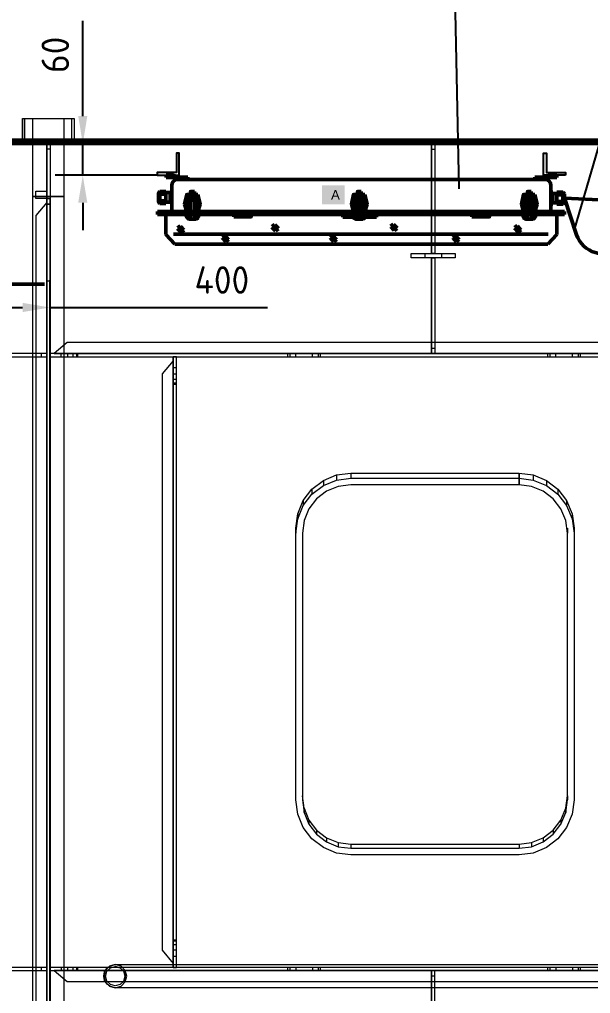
# Model space of a CAD drawing. Header units: millimetres. Extents: x -35117 to 70520, y -28859 to 27816.
# Drawn here: x 55710 to 56749, y -8689 to -6918 of the extents above; entities that cross this region are included whole.
import ezdxf

# ---------------------------------------------------------------- set-up
doc = ezdxf.new("R2010")
doc.units = ezdxf.units.MM
for name, color, linetype in [('-1102', 7, 'Continuous'), ('ANCHOR', 50, 'Continuous'), ('CABLE', 6, 'Continuous'), ('EQUIPMENT', 7, 'Continuous'), ('PIPE_VENT', 251, 'Continuous'), ('Насыщение', 7, 'Continuous'), ('Эл.слесарное насыщение', 7, 'Continuous')]:
    doc.layers.add(name, color=color, linetype=linetype)
doc.layers.add('Hull', color=1, linetype='Continuous', lineweight=40)
doc.layers.add('Other', color=3, linetype='Continuous', lineweight=60)
doc.styles.add('SIMPLEX', font='simplex.shx', dxfattribs={"width": 0.9, "height": 50})
doc.styles.add('ST_1_20', font='arial.ttf')
doc.styles.get("Standard").update_dxf_attribs({"font": 'arial.ttf'})
doc.dimstyles.new('М_20 -1', dxfattribs={"dimscale": 0, "dimtxt": 50, "dimasz": 50, "dimexe": 50, "dimexo": 0, "dimgap": 25, "dimtad": 1, "dimdec": 0, "dimrnd": 5, "dimdsep": 46, "dimtxsty": 'SIMPLEX', "dimcen": 50, "dimclrd": 1, "dimclre": 1, "dimclrt": 3, "dimadec": 0, "dimazin": 0, "dimtfac": 1, "dimtdec": 0, "dimtmove": 0, "dimatfit": 3, "dimfxl": 1, "dimtolj": 1, "dimtzin": 0, "dimarcsym": 0})

# ---------------------------------------------------------------- blocks, each defined once
blk = doc.blocks.new('РР_1508918631_HG-20971400N')
at = {"layer": 'ANCHOR', "color": 0, "linetype": 'ByBlock', "flags": 128}
blk.add_lwpolyline([(2357.7, 1202), (2317.7, 1202), (2317.7, 1242), (2322.7, 1242), (2322.7, 1207), (2357.7, 1207), (2357.7, 1202)], dxfattribs=at)
at = {"layer": 'ANCHOR', "color": 0, "flags": 1}
for tag in ['', 'SystemId', 'Keyword', 'Description', 'DimensionalDescription']:
    blk.add_attdef(tag, (2317, 1202), '', height=1, dxfattribs=at)
blk = doc.blocks.new('РР_1508766286_HG-20971400M')
at = {"layer": 'ANCHOR', "color": 0, "linetype": 'ByBlock', "flags": 128}
blk.add_lwpolyline([(1877.7, 1202), (1837.7, 1202), (1837.7, 1242), (1842.7, 1242), (1842.7, 1207), (1877.7, 1207), (1877.7, 1202)], dxfattribs=at)
at = {"layer": 'ANCHOR', "color": 0, "flags": 1}
for tag in ['', 'SystemId', 'Keyword', 'Description', 'DimensionalDescription']:
    blk.add_attdef(tag, (1837, 1202), '', height=1, dxfattribs=at)
blk = doc.blocks.new('РР_1508918631_HG-20971400M')
at = {"layer": 'ANCHOR', "color": 0, "linetype": 'ByBlock', "flags": 128}
blk.add_lwpolyline([(1877.7, 1202), (1837.7, 1202), (1837.7, 1242), (1842.7, 1242), (1842.7, 1207), (1877.7, 1207), (1877.7, 1202)], dxfattribs=at)
at = {"layer": 'ANCHOR', "color": 0, "flags": 1}
for tag in ['', 'SystemId', 'Keyword', 'Description', 'DimensionalDescription']:
    blk.add_attdef(tag, (1837, 1202), '', height=1, dxfattribs=at)
blk = doc.blocks.new('*D295')
at = {"layer": 'Defpoints', "color": 0, "linetype": 'Continuous'}
for p in [(55825.2, -7143.9), (55960.6, -7143.9), (55960.6, -7201.4)]:
    blk.add_point(p, dxfattribs=at)
at = {"layer": 'Hull', "color": 1, "linetype": 'Continuous', "lineweight": -2}
for p, q in [((55825.2, -7093.9), (55825.2, -6921)), ((55960.6, -7143.9), (55775.2, -7143.9)), ((55825.2, -7201.4), (55825.2, -7143.9)), ((55960.6, -7201.4), (55775.2, -7201.4)), ((55825.2, -7251.4), (55825.2, -7301.4))]:
    blk.add_line(p, q, dxfattribs=at)
at = {"layer": 'Hull', "color": 1, "linetype": 'Continuous'}
for points in [[(55816.9, -7093.9), (55833.5, -7093.9), (55825.2, -7143.9)], [(55816.9, -7251.4), (55833.5, -7251.4), (55825.2, -7201.4)]]:
    blk.add_solid(points, dxfattribs=at)
at = {"layer": 'Hull', "color": 3, "linetype": 'Continuous', "lineweight": 9, "insert": (55775.2, -6982.5), "char_height": 50, "attachment_point": 5, "rotation": 90, "style": 'SIMPLEX'}
blk.add_mtext('\\A1;60', dxfattribs=at)
blk = doc.blocks.new('*D288')
at = {"layer": 'Defpoints', "color": 0, "linetype": 'Continuous'}
for p in [(55364.6, -7318.6), (55765.8, -7442), (55765.8, -10309.1)]:
    blk.add_point(p, dxfattribs=at)
at = {"layer": 'Hull', "color": 1, "linetype": 'Continuous', "lineweight": -2}
for p, q in [((55364.6, -7318.6), (55364.6, -7492)), ((55765.8, -10309.1), (55765.8, -7392)), ((55414.6, -7442), (55715.8, -7442)), ((55765.8, -7442), (56161, -7442))]:
    blk.add_line(p, q, dxfattribs=at)
at = {"layer": 'Hull', "color": 1, "linetype": 'Continuous'}
for points in [[(55414.6, -7433.6), (55414.6, -7450.3), (55364.6, -7442)], [(55715.8, -7433.6), (55715.8, -7450.3), (55765.8, -7442)]]:
    blk.add_solid(points, dxfattribs=at)
at = {"layer": 'Hull', "color": 3, "linetype": 'Continuous', "lineweight": 9, "insert": (56078.2, -7392), "char_height": 50, "attachment_point": 5, "style": 'SIMPLEX'}
blk.add_mtext('\\A1;400', dxfattribs=at)

msp = doc.modelspace()

# ---------------------------------------------------------------- hatches: boundary and pattern name
at = {"layer": 'EQUIPMENT', "lineweight": 50}
h = msp.add_hatch(dxfattribs=at)
h.set_pattern_fill('ANSI32', color=2, scale=1.089062)
h.set_pattern_definition([(45, (-106358.21172, -105103.53655), (-0.2887812584, 0.2887812584), []), (45, (-106358.0192, -105103.53655), (-0.2887812584, 0.2887812584), [])])
h.paths.add_polyline_path([(56627.061, -7236.412), (56647.504, -7236.412), (56647.504, -7267.549), (56642.655, -7267.549), (56642.655, -7247.463, 0.89349141), (56632.16, -7247.463), (56632.16, -7267.549), (56627.061, -7267.549)])
h.paths.add_polyline_path([(56642.655, -7267.549), (56647.504, -7267.549), (56647.504, -7272.613), (56642.655, -7272.613)])
h.paths.add_polyline_path([(56642.655, -7272.613), (56647.504, -7272.613), (56647.504, -7277.703, -0.31608798), (56643.716, -7281.216), (56642.655, -7281.215)])
h.paths.add_polyline_path([(56627.061, -7267.549), (56632.16, -7267.549), (56632.16, -7272.613), (56627.061, -7272.613)])
h.paths.add_polyline_path([(56627.061, -7272.613), (56632.16, -7272.613), (56632.16, -7281.207), (56631.309, -7281.206, -0.34641657), (56627.061, -7277.278)])
h.paths.add_polyline_path([(56633.914, -7231.069), (56640.984, -7231.069), (56640.984, -7236.412), (56633.914, -7236.412)])
h.paths.add_polyline_path([(56317.838, -7236.286), (56338.281, -7236.286), (56338.281, -7267.549), (56333.432, -7267.549), (56333.432, -7247.337, 0.89349141), (56322.937, -7247.337), (56322.937, -7267.549), (56317.838, -7267.549)])
h.paths.add_polyline_path([(56333.432, -7267.549), (56338.281, -7267.549), (56338.281, -7272.613), (56333.432, -7272.613)])
h.paths.add_polyline_path([(56333.432, -7272.613), (56338.281, -7272.613), (56338.281, -7277.577, -0.31608798), (56334.493, -7281.09), (56333.432, -7281.089)])
h.paths.add_polyline_path([(56317.838, -7267.549), (56322.937, -7267.549), (56322.937, -7272.613), (56317.838, -7272.613)])
h.paths.add_polyline_path([(56317.838, -7272.613), (56322.937, -7272.613), (56322.937, -7281.081), (56322.085, -7281.08, -0.34641657), (56317.838, -7277.152)])
h.paths.add_polyline_path([(56324.69, -7230.943), (56331.761, -7230.943), (56331.761, -7236.286), (56324.69, -7236.286)])
h.paths.add_polyline_path([(56014.313, -7236.353), (56034.757, -7236.353), (56034.757, -7267.549), (56029.907, -7267.549), (56029.907, -7247.404, 0.89349141), (56019.412, -7247.404), (56019.412, -7267.549), (56014.313, -7267.549)])
h.paths.add_polyline_path([(56029.907, -7267.549), (56034.757, -7267.549), (56034.757, -7272.613), (56029.907, -7272.613)])
h.paths.add_polyline_path([(56029.907, -7272.613), (56034.757, -7272.613), (56034.757, -7277.645, -0.31608798), (56030.969, -7281.157), (56029.907, -7281.156)])
h.paths.add_polyline_path([(56014.313, -7272.613), (56019.412, -7272.613), (56019.412, -7281.148), (56018.561, -7281.147, -0.34641657), (56014.313, -7277.219)])
h.paths.add_polyline_path([(56014.313, -7267.549), (56019.412, -7267.549), (56019.412, -7272.613), (56014.313, -7272.613)])
h.paths.add_polyline_path([(56021.166, -7231.011), (56028.236, -7231.011), (56028.236, -7236.353), (56021.166, -7236.353)])
h.paths.add_polyline_path([(56014.313, -7236.353), (56014.313, -7242.593), (56012.21, -7253.929), (56014.115, -7266.586), (56010.455, -7253.978)])
h.paths.add_polyline_path([(56034.757, -7242.15), (56034.757, -7236.353), (56038.909, -7253.978), (56034.757, -7267.289), (56037.011, -7253.926)])
h.paths.add_polyline_path([(56014.313, -7272.613), (56014.313, -7276.745, -0.79965413)])
h.paths.add_polyline_path([(56034.757, -7272.613, -0.75958809), (56034.757, -7276.956)])
h.paths.add_polyline_path([(56317.838, -7236.286), (56317.838, -7242.526), (56315.734, -7253.862), (56317.639, -7266.518), (56313.98, -7253.911)])
h.paths.add_polyline_path([(56338.281, -7242.082), (56338.281, -7236.286), (56342.433, -7253.911), (56338.281, -7267.221), (56340.535, -7253.858)])
h.paths.add_polyline_path([(56627.061, -7236.412), (56627.061, -7242.652), (56624.958, -7253.988), (56626.862, -7266.644), (56623.203, -7254.037)])
h.paths.add_polyline_path([(56647.504, -7242.208), (56647.504, -7236.412), (56651.657, -7254.037), (56647.504, -7267.347), (56649.759, -7253.984)])
h.paths.add_polyline_path([(56647.504, -7272.613, -0.75958809), (56647.504, -7276.956)])
h.paths.add_polyline_path([(56627.061, -7272.613), (56627.061, -7276.745, -0.79965413)])
h.paths.add_polyline_path([(56538.467, -7267.549), (56558.968, -7267.549), (56558.968, -7272.613), (56538.467, -7272.613)])
h.paths.add_polyline_path([(56533.14, -7272.613), (56565.027, -7272.613), (56565.027, -7277.095), (56533.14, -7277.095)])
h.paths.add_polyline_path([(56105.082, -7267.549), (56125.583, -7267.549), (56125.583, -7272.613), (56105.082, -7272.613)])
h.paths.add_polyline_path([(56099.755, -7272.613), (56131.642, -7272.613), (56131.642, -7277.095), (56099.755, -7277.095)])

# ---------------------------------------------------------------- linework, layer by layer
at = {"layer": '-1102', "color": 3, "lineweight": 0}
for p, q in [((55775.411, -7137.998), (55775.411, -7137.897)), ((55775.411, -7137.897), (55775.411, -7137.998))]:
    msp.add_line(p, q, dxfattribs=at)
at = {"color": 3, "lineweight": 0}
for p, q in [((55712.408, -7138.285), (55812.408, -7138.285)), ((55809.408, -7138.285), (55715.408, -7138.285))]:
    msp.add_line(p, q, dxfattribs=at)
at = {"layer": 'CABLE', "color": 6, "linetype": 'Continuous', "lineweight": 50}
msp.add_lwpolyline([(56851.277, -7319.01), (56816.279, -7268.131, 0.23526987), (56777.283, -7246.516), (56701.277, -7243.169), (56723.597, -7309.907, 0.2475138), (56757.319, -7342.135), (56851.277, -7368.897)], format="xyb", dxfattribs=at)
at = {"layer": 'CABLE', "color": 6, "linetype": 'Continuous', "lineweight": 50, "elevation": 0}
msp.add_lwpolyline([(55569.052, -7334.189), (55569.052, -7349.344, 0.41421356), (55619.052, -7399.344), (55755.373, -7399.344)], format="xyb", dxfattribs=at)
at = {"layer": 'EQUIPMENT', "color": 2, "lineweight": 50}
for p, q in [((55976.616, -7201.434), (55976.616, -7205.434)), ((55980.626, -7208.394), (55980.626, -7197.848)), ((56016.341, -7205.077), (56016.341, -7209.077)), ((56647.76, -7205.077), (56647.76, -7209.077)), ((56683.475, -7208.394), (56683.475, -7197.848)), ((56687.485, -7201.434), (56687.485, -7205.434)), ((55987.197, -7266.875), (55987.197, -7218.737)), ((56666.014, -7209.077), (55998.087, -7209.077)), ((56092.086, -7209.077), (56048.474, -7209.077)), ((56614.939, -7209.077), (56571.327, -7209.077)), ((56676.904, -7267.527), (56676.904, -7219.968)), ((55962.824, -7249.371), (55962.824, -7234.5)), ((55962.824, -7241.767), (55962.824, -7249.371)), ((55965.511, -7252.606), (55965.511, -7230.969)), ((55965.511, -7230.969), (55976.431, -7231.01)), ((55976.431, -7235.774), (55965.511, -7235.774)), ((55976.431, -7231.01), (55976.431, -7252.606)), ((55983.929, -7233.075), (55976.431, -7233.075)), ((55983.929, -7233.075), (55983.929, -7231.03)), ((55983.929, -7231.03), (55987.197, -7231.03)), ((55983.929, -7233.075), (55983.929, -7252.626)), ((55983.929, -7235.795), (55987.197, -7235.795)), ((56014.313, -7236.353), (56010.455, -7253.978)), ((56014.313, -7242.593), (56012.21, -7253.929)), ((56014.313, -7277.219), (56014.313, -7236.353)), ((56034.757, -7236.353), (56014.313, -7236.353)), ((56028.236, -7231.011), (56021.166, -7231.011)), ((56021.166, -7236.353), (56021.166, -7231.011)), ((56028.236, -7231.011), (56028.236, -7236.353)), ((56034.757, -7236.353), (56034.757, -7277.645)), ((56034.757, -7236.353), (56038.909, -7253.978)), ((56034.757, -7242.15), (56037.011, -7253.926)), ((56317.838, -7236.286), (56313.98, -7253.911)), ((56317.838, -7242.526), (56315.734, -7253.862)), ((56317.838, -7277.152), (56317.838, -7236.286)), ((56338.281, -7236.286), (56317.838, -7236.286)), ((56331.761, -7230.943), (56324.69, -7230.943)), ((56324.69, -7236.286), (56324.69, -7230.943)), ((56331.761, -7230.943), (56331.761, -7236.286)), ((56338.281, -7236.286), (56338.281, -7277.577)), ((56338.281, -7236.286), (56342.433, -7253.911)), ((56338.281, -7242.082), (56340.535, -7253.858)), ((56627.061, -7236.412), (56623.203, -7254.037)), ((56627.061, -7242.652), (56624.958, -7253.988)), ((56627.061, -7277.278), (56627.061, -7236.412)), ((56647.504, -7236.412), (56627.061, -7236.412)), ((56640.984, -7231.069), (56633.914, -7231.069)), ((56633.914, -7236.412), (56633.914, -7231.069)), ((56640.984, -7231.069), (56640.984, -7236.412)), ((56647.504, -7236.412), (56647.504, -7277.703)), ((56647.504, -7236.412), (56651.657, -7254.037)), ((56647.504, -7242.208), (56649.759, -7253.984)), ((56680.171, -7232.31), (56676.904, -7232.31)), ((56680.171, -7237.022), (56676.904, -7237.022)), ((56680.171, -7251.861), (56680.171, -7232.31)), ((56680.171, -7234.436), (56687.67, -7234.436)), ((56687.67, -7253.927), (56687.67, -7232.33)), ((56687.67, -7232.33), (56698.589, -7232.33)), ((56687.67, -7237.043), (56698.589, -7237.043)), ((56698.589, -7232.33), (56698.589, -7253.967)), ((56701.277, -7243.169), (56701.277, -7235.566)), ((56701.277, -7235.566), (56701.277, -7250.436)), ((55976.431, -7247.893), (55965.511, -7247.893)), ((55976.431, -7252.606), (55965.511, -7252.606)), ((55983.929, -7250.5), (55976.431, -7250.5)), ((55983.929, -7247.914), (55987.197, -7247.914)), ((55983.929, -7252.626), (55987.197, -7252.626)), ((56010.455, -7253.978), (56014.313, -7267.27)), ((56012.21, -7253.929), (56014.115, -7266.586)), ((56019.412, -7247.404), (56019.412, -7281.175)), ((56021.164, -7249.261), (56021.139, -7281.149)), ((56028.234, -7249.792), (56028.21, -7281.155)), ((56029.907, -7247.404), (56029.907, -7281.175)), ((56037.011, -7253.926), (56034.757, -7267.289)), ((56038.909, -7253.978), (56034.757, -7267.289)), ((56313.98, -7253.911), (56317.838, -7267.203)), ((56315.734, -7253.862), (56317.639, -7266.518)), ((56322.937, -7247.337), (56322.937, -7281.108)), ((56324.688, -7249.194), (56324.663, -7281.082)), ((56331.758, -7249.724), (56331.734, -7281.087)), ((56333.432, -7247.337), (56333.432, -7281.108)), ((56340.535, -7253.858), (56338.281, -7267.221)), ((56342.433, -7253.911), (56338.281, -7267.221)), ((56623.203, -7254.037), (56627.061, -7267.329)), ((56624.958, -7253.988), (56626.862, -7266.644)), ((56632.16, -7247.463), (56632.16, -7281.234)), ((56633.911, -7249.32), (56633.887, -7281.208)), ((56640.981, -7249.85), (56640.957, -7281.213)), ((56642.655, -7247.463), (56642.655, -7281.234)), ((56649.759, -7253.984), (56647.504, -7267.347)), ((56651.657, -7254.037), (56647.504, -7267.347)), ((56680.171, -7249.141), (56676.904, -7249.141)), ((56680.171, -7253.906), (56676.904, -7253.906)), ((56680.171, -7251.861), (56680.171, -7253.906)), ((56680.171, -7251.861), (56687.67, -7251.861)), ((56687.67, -7249.162), (56698.589, -7249.162)), ((56698.589, -7253.967), (56687.67, -7253.927)), ((55961.259, -7267.549), (55961.259, -7272.613)), ((56701.259, -7267.549), (55961.259, -7267.549)), ((56701.26, -7272.613), (55961.259, -7272.613)), ((55976.317, -7272.613), (55976.317, -7309.417)), ((56099.755, -7277.095), (56099.755, -7272.613)), ((56131.642, -7277.095), (56099.755, -7277.095)), ((56105.082, -7267.549), (56105.082, -7272.613)), ((56125.583, -7272.613), (56125.583, -7267.549)), ((56131.642, -7272.613), (56131.642, -7277.095)), ((56298.396, -7277.577), (56298.396, -7272.613)), ((56317.923, -7277.566), (56298.396, -7277.577)), ((56338.281, -7277.577), (56359.461, -7277.577)), ((56359.461, -7277.577), (56359.461, -7272.613)), ((56533.14, -7277.095), (56533.14, -7272.613)), ((56565.027, -7277.095), (56533.14, -7277.095)), ((56538.467, -7267.549), (56538.467, -7272.613)), ((56558.968, -7272.613), (56558.968, -7267.549)), ((56565.027, -7272.613), (56565.027, -7277.095)), ((56687.775, -7272.613), (56687.775, -7309.417)), ((56701.259, -7267.549), (56701.259, -7272.606)), ((55997.827, -7292.919), (56008.982, -7305.474)), ((56002.762, -7293.894), (56009.152, -7300.985)), ((56030.969, -7281.157), (56018.561, -7281.147)), ((56169.397, -7295.62), (56175.787, -7302.712)), ((56169.706, -7290.437), (56180.861, -7302.992)), ((56174.642, -7291.411), (56181.032, -7298.503)), ((56334.493, -7281.09), (56322.085, -7281.08)), ((56385.334, -7295.136), (56391.724, -7302.228)), ((56385.644, -7289.954), (56396.798, -7302.508)), ((56390.579, -7290.928), (56396.969, -7298.02)), ((56610.952, -7292.482), (56622.107, -7305.037)), ((56615.888, -7293.456), (56622.277, -7300.548)), ((56643.716, -7281.216), (56631.309, -7281.206)), ((55976.317, -7309.417), (55992.839, -7327.077)), ((56671.922, -7308.743), (55990.187, -7308.743)), ((55997.518, -7298.102), (56003.907, -7305.194)), ((56079.133, -7310.098), (56090.288, -7322.652)), ((56084.069, -7311.072), (56090.459, -7318.164)), ((56275.395, -7310.106), (56286.55, -7322.661)), ((56280.331, -7311.08), (56286.721, -7318.172)), ((56498.415, -7310.121), (56509.57, -7322.676)), ((56503.351, -7311.095), (56509.741, -7318.187)), ((56610.643, -7297.665), (56617.032, -7304.756)), ((56687.775, -7309.417), (56671.346, -7327.077)), ((56671.346, -7327.077), (55992.839, -7327.077)), ((56078.824, -7315.281), (56085.214, -7322.372)), ((56275.086, -7315.289), (56281.476, -7322.381)), ((56498.106, -7315.304), (56504.496, -7322.396))]:
    msp.add_line(p, q, dxfattribs=at)
for points in [[(56016.341, -7205.077), (55998.846, -7205.077), (55989.588, -7201.434), (55976.616, -7201.434)], [(56016.341, -7209.077), (55998.087, -7209.077), (55988.829, -7205.434), (55976.616, -7205.434)], [(56647.76, -7205.077), (56665.255, -7205.077), (56674.513, -7201.434), (56687.485, -7201.434)], [(56647.76, -7209.077), (56666.014, -7209.077), (56675.271, -7205.434), (56687.485, -7205.434)]]:
    msp.add_lwpolyline(points, dxfattribs=at)
for centre, radius, start, end in [((55998.087, -7219.968), 10.891, 90, 180), ((56666.014, -7219.968), 10.891, 0, 90), ((55966.412, -7234.465), 3.59, 104.564541, 180.889137), ((56024.66, -7247.997), 5.281, 6.438972, 173.561028), ((56328.184, -7247.929), 5.281, 6.438972, 173.561028), ((56637.407, -7248.055), 5.281, 6.438972, 173.561028), ((56697.933, -7235.609), 3.344, 0.745631, 78.677189), ((55966.168, -7249.327), 3.344, 180.745631, 258.677189), ((56024.659, -7250.057), 3.585, 4.236783, 167.180639), ((56328.183, -7249.989), 3.585, 4.236783, 167.180639), ((56637.407, -7250.115), 3.585, 4.236783, 167.180639), ((56697.689, -7250.472), 3.59, 284.564541, 0.889137), ((56014.779, -7274.679), 2.118, 102.704555, 257.295445), ((56018.932, -7276.485), 4.677, 189.023542, 268.27764), ((56030.362, -7276.704), 4.494, 277.474318, 347.922659), ((56034.152, -7274.784), 2.254, 285.560258, 74.439742), ((56322.456, -7276.418), 4.677, 189.023542, 268.27764), ((56333.887, -7276.637), 4.494, 277.474318, 347.922659), ((56627.527, -7274.679), 2.118, 102.704555, 257.295445), ((56631.679, -7276.544), 4.677, 189.023542, 268.27764), ((56643.11, -7276.763), 4.494, 277.474318, 347.922659), ((56646.899, -7274.784), 2.254, 285.560258, 74.439742)]:
    msp.add_arc(centre, radius, start, end, dxfattribs=at)
at = {"layer": 'Hull', "color": 4, "linetype": 'Continuous', "lineweight": 50}
for p, q in [((51765.813, -7137.897), (57370.812, -7137.897)), ((55850.812, -7137.897), (51765.813, -7137.897)), ((55775.411, -7137.897), (59477.412, -7137.897)), ((59477.412, -7137.998), (55775.411, -7137.998)), ((55866.421, -7137.555), (59360.757, -7137.555)), ((57370.812, -7143.897), (51765.813, -7143.897))]:
    msp.add_line(p, q, dxfattribs=at)
at = {"layer": 'Hull', "color": 86, "linetype": 'Continuous', "lineweight": 9}
for p, q in [((55759.812, -7243.897), (55759.812, -7143.897)), ((55765.812, -7153.898), (55759.812, -7153.898)), ((56459.812, -7143.897), (56459.812, -7343.897)), ((56459.812, -7153.898), (56465.812, -7153.898)), ((55739.812, -7243.897), (55739.812, -7230.506)), ((55739.812, -7230.506), (55759.812, -7230.506)), ((55739.812, -7243.897), (55739.812, -7230.506)), ((55759.812, -7243.897), (55739.812, -7243.897)), ((55759.812, -7230.506), (55759.812, -7243.897)), ((55759.812, -7243.897), (55759.812, -9736.896)), ((55759.812, -7243.897), (55759.812, -7253.898)), ((55759.812, -7251.047), (55739.812, -7274.885)), ((55759.812, -9729.749), (55759.812, -7251.047)), ((55765.812, -7253.898), (55759.812, -7253.898)), ((55759.812, -7253.898), (55765.812, -7253.898)), ((55759.812, -7253.898), (55759.812, -7393.897)), ((55765.812, -9686.896), (55765.812, -7253.898)), ((55739.812, -7274.885), (55739.812, -9705.909)), ((56422.812, -7351.899), (56422.812, -7343.897)), ((56422.812, -7343.897), (56447.812, -7343.897)), ((56422.812, -7351.899), (56422.812, -7343.897)), ((56447.812, -7351.899), (56447.812, -7343.897)), ((56447.812, -7343.897), (56477.812, -7343.897)), ((56477.812, -7343.897), (56477.812, -7351.899)), ((56477.812, -7343.897), (56502.812, -7343.897)), ((56502.812, -7343.897), (56502.812, -7351.899)), ((56447.812, -7351.899), (56422.812, -7351.899)), ((56477.812, -7351.899), (56447.812, -7351.899)), ((56502.812, -7351.899), (56477.812, -7351.899)), ((55796.797, -7505.896), (55772.962, -7525.898)), ((55796.797, -7505.896), (55772.962, -7525.898)), ((55749.811, -7525.898), (54415.812, -7525.898)), ((55749.811, -7531.897), (55749.811, -7525.898)), ((55759.812, -7525.898), (55749.811, -7525.898)), ((55759.812, -7531.897), (55759.812, -7525.898)), ((55765.812, -7525.898), (55765.812, -7531.897)), ((55785.811, -7525.898), (55765.812, -7525.898)), ((55765.812, -7525.898), (55765.812, -7531.897)), ((55785.811, -7531.897), (55785.811, -7525.898)), ((55797.292, -7525.898), (55785.811, -7525.898)), ((55797.292, -7525.898), (55797.292, -7531.897)), ((55807.025, -7525.898), (55797.292, -7525.898)), ((55807.025, -7525.898), (55807.025, -7531.897)), ((55813.528, -7525.898), (55807.025, -7525.898)), ((55813.528, -7525.898), (55813.528, -7531.897)), ((55815.812, -7525.898), (55813.528, -7525.898)), ((55815.812, -7525.898), (55815.812, -7531.897)), ((57149.811, -7525.898), (55815.812, -7525.898)), ((56197.812, -7525.898), (56197.812, -7531.897)), ((56202.206, -7525.898), (56197.812, -7525.898)), ((56202.206, -7531.897), (56202.206, -7525.898)), ((56212.812, -7525.898), (56202.206, -7525.898)), ((56212.812, -7531.897), (56212.812, -7525.898)), ((56242.811, -7525.898), (56212.812, -7525.898)), ((56242.811, -7531.897), (56242.811, -7525.898)), ((56253.419, -7525.898), (56242.811, -7525.898)), ((56253.419, -7525.898), (56253.419, -7531.897)), ((56257.812, -7525.898), (56253.419, -7525.898)), ((56257.812, -7531.897), (56257.812, -7525.898)), ((56459.812, -7515.897), (56465.812, -7515.897)), ((56670.812, -7525.898), (56670.812, -7531.897)), ((56675.205, -7525.898), (56670.812, -7525.898)), ((56675.205, -7531.897), (56675.205, -7525.898)), ((56685.811, -7525.898), (56675.205, -7525.898)), ((56685.811, -7531.897), (56685.811, -7525.898)), ((56715.812, -7525.898), (56685.811, -7525.898)), ((56715.812, -7531.897), (56715.812, -7525.898)), ((56726.418, -7525.898), (56715.812, -7525.898)), ((56726.418, -7525.898), (56726.418, -7531.897)), ((56730.812, -7525.898), (56726.418, -7525.898)), ((56730.812, -7531.897), (56730.812, -7525.898)), ((54415.812, -7531.897), (55749.811, -7531.897)), ((55749.811, -7531.897), (55759.812, -7531.897)), ((55765.812, -7531.897), (55785.811, -7531.897)), ((55785.811, -7531.897), (55797.292, -7531.897)), ((55797.292, -7531.897), (55807.025, -7531.897)), ((55807.025, -7531.897), (55813.528, -7531.897)), ((55813.528, -7531.897), (55815.812, -7531.897)), ((55815.812, -7531.897), (57149.811, -7531.897)), ((55989.812, -7539.048), (55969.812, -7562.885)), ((55989.812, -7531.897), (55989.812, -8641.898)), ((55989.812, -8634.748), (55989.812, -7539.048)), ((56197.812, -7531.897), (56202.206, -7531.897)), ((56202.206, -7531.897), (56212.812, -7531.897)), ((56212.812, -7531.897), (56242.811, -7531.897)), ((56242.811, -7531.897), (56253.419, -7531.897)), ((56253.419, -7531.897), (56257.812, -7531.897)), ((56670.812, -7531.897), (56675.205, -7531.897)), ((56675.205, -7531.897), (56685.811, -7531.897)), ((56685.811, -7531.897), (56715.812, -7531.897)), ((56715.812, -7531.897), (56726.418, -7531.897)), ((56726.418, -7531.897), (56730.812, -7531.897)), ((55969.812, -7562.885), (55969.812, -8610.911)), ((55995.812, -7551.899), (55989.812, -7551.899)), ((55995.812, -7563.379), (55995.812, -7551.899)), ((55995.812, -7563.379), (55989.812, -7563.379)), ((55995.812, -7573.111), (55989.812, -7573.111)), ((55995.812, -7579.615), (55989.812, -7579.615)), ((55995.812, -7573.111), (55995.812, -7563.379)), ((55995.812, -7579.615), (55995.812, -7573.111)), ((55995.812, -7581.897), (55995.812, -7579.615)), ((55995.812, -7581.897), (55989.812, -7581.897)), ((55995.812, -8591.898), (55995.812, -7581.897)), ((55989.812, -8591.898), (55995.812, -8591.898)), ((55995.812, -8594.181), (55989.812, -8594.181)), ((55995.812, -8600.684), (55989.812, -8600.684)), ((55995.812, -8594.181), (55995.812, -8591.898)), ((55995.812, -8600.684), (55995.812, -8594.181)), ((55995.812, -8610.416), (55995.812, -8600.684)), ((55969.812, -8610.911), (55989.812, -8634.748)), ((55995.812, -8610.416), (55989.812, -8610.416)), ((55995.812, -8621.897), (55989.812, -8621.897)), ((55995.812, -8621.897), (55995.812, -8610.416)), ((55749.811, -8641.898), (54415.812, -8641.898)), ((55749.811, -8647.898), (55749.811, -8641.898)), ((55759.812, -8641.898), (55749.811, -8641.898)), ((55759.812, -8647.898), (55759.812, -8641.898)), ((55765.812, -8641.898), (55765.812, -8647.898)), ((55785.811, -8641.898), (55765.812, -8641.898)), ((55765.812, -8641.898), (55765.812, -8647.898)), ((55785.811, -8641.898), (55785.811, -8647.898)), ((55797.292, -8641.898), (55785.811, -8641.898)), ((55797.292, -8641.898), (55797.292, -8647.898)), ((55807.025, -8641.898), (55797.292, -8641.898)), ((55807.025, -8641.898), (55807.025, -8647.898)), ((55813.528, -8641.898), (55807.025, -8641.898)), ((55813.528, -8641.898), (55813.528, -8647.898)), ((55815.812, -8641.898), (55813.528, -8641.898)), ((55815.812, -8641.898), (55815.812, -8647.898)), ((57149.811, -8641.898), (55815.812, -8641.898)), ((56197.812, -8641.898), (56197.812, -8647.898)), ((56202.206, -8641.898), (56197.812, -8641.898)), ((56202.206, -8647.898), (56202.206, -8641.898)), ((56212.812, -8641.898), (56202.206, -8641.898)), ((56212.812, -8641.898), (56212.812, -8647.898)), ((56242.811, -8641.898), (56212.812, -8641.898)), ((56242.811, -8641.898), (56242.811, -8647.898)), ((56253.419, -8641.898), (56242.811, -8641.898)), ((56253.419, -8641.898), (56253.419, -8647.898)), ((56257.812, -8641.898), (56253.419, -8641.898)), ((56257.812, -8647.898), (56257.812, -8641.898)), ((56670.812, -8641.898), (56670.812, -8647.898)), ((56675.205, -8641.898), (56670.812, -8641.898)), ((56675.205, -8647.898), (56675.205, -8641.898)), ((56685.811, -8641.898), (56675.205, -8641.898)), ((56685.811, -8641.898), (56685.811, -8647.898)), ((56715.812, -8641.898), (56685.811, -8641.898)), ((56715.812, -8641.898), (56715.812, -8647.898)), ((56726.418, -8641.898), (56715.812, -8641.898)), ((56726.418, -8641.898), (56726.418, -8647.898)), ((56730.812, -8641.898), (56726.418, -8641.898)), ((56730.812, -8647.898), (56730.812, -8641.898)), ((54415.812, -8647.898), (55749.811, -8647.898)), ((55749.811, -8647.898), (55759.812, -8647.898)), ((55765.812, -8647.898), (55785.811, -8647.898)), ((55772.962, -8647.898), (55796.797, -8667.896)), ((57107.661, -8647.898), (55772.962, -8647.898)), ((55772.962, -8647.898), (55796.797, -8667.896)), ((55785.811, -8647.898), (55797.292, -8647.898)), ((55797.292, -8647.898), (55807.025, -8647.898)), ((55807.025, -8647.898), (55813.528, -8647.898)), ((55813.528, -8647.898), (55815.812, -8647.898)), ((55815.812, -8647.898), (57149.811, -8647.898)), ((56197.812, -8647.898), (56202.206, -8647.898)), ((56202.206, -8647.898), (56212.812, -8647.898)), ((56212.812, -8647.898), (56242.811, -8647.898)), ((56242.811, -8647.898), (56253.419, -8647.898)), ((56253.419, -8647.898), (56257.812, -8647.898)), ((56465.812, -8657.898), (56459.812, -8657.898)), ((56465.812, -9686.896), (56465.812, -8657.898)), ((56670.812, -8647.898), (56675.205, -8647.898)), ((56675.205, -8647.898), (56685.811, -8647.898)), ((56685.811, -8647.898), (56715.812, -8647.898)), ((56715.812, -8647.898), (56726.418, -8647.898)), ((56726.418, -8647.898), (56730.812, -8647.898))]:
    msp.add_line(p, q, dxfattribs=at)
at = {"layer": 'Hull', "color": 4, "linetype": 'Continuous', "lineweight": 50}
msp.add_lwpolyline([(57059.812, -7153.898), (57052.74, -7150.968), (57049.811, -7143.897), (54475.812, -7143.897)], dxfattribs=at)
at = {"layer": 'Hull', "color": 86, "linetype": 'Continuous', "lineweight": 9}
for points in [[(55759.812, -7143.897), (55765.812, -7143.897), (55765.812, -7153.898)], [(55759.812, -7143.897), (55759.812, -7153.898), (55759.812, -7243.897)], [(55765.812, -7153.898), (55765.812, -7243.897), (55759.812, -7243.897)], [(56459.812, -7143.897), (56465.812, -7143.897), (56465.812, -7153.898)], [(56459.812, -7343.897), (56459.812, -7153.898), (56459.812, -7143.897)], [(56465.812, -7153.898), (56465.812, -7343.897), (56459.812, -7343.897)], [(55765.812, -7253.898), (55765.812, -7243.897), (55759.812, -7243.897)], [(55759.812, -9686.896), (55759.812, -7253.898), (55759.812, -7243.897)], [(55759.812, -7243.897), (55765.812, -7243.897), (55765.812, -7253.898)], [(55759.812, -7393.897), (55759.812, -7385.138), (55759.812, -7243.897)], [(55759.812, -7251.047), (55739.812, -7274.885), (55739.812, -9705.909), (55759.812, -9729.749)], [(55765.812, -7253.898), (55765.812, -7393.897), (55759.812, -7393.897)], [(56459.812, -7351.899), (56465.812, -7351.899), (56465.812, -7515.897)], [(56459.812, -7525.898), (56459.812, -7515.897), (56459.812, -7351.899)], [(56459.812, -7351.899), (56459.812, -7457.062), (56459.812, -7486.484), (56459.812, -7510.898), (56459.812, -7525.898)], [(55772.962, -7525.898), (57107.661, -7525.898), (57083.826, -7505.896), (55796.797, -7505.896)], [(56465.812, -7515.897), (56465.812, -7525.898), (56459.812, -7525.898)], [(55989.812, -7539.048), (55969.812, -7562.885), (55969.812, -8610.911), (55989.812, -8634.748)], [(55995.812, -7551.899), (55995.812, -7531.897), (55989.812, -7531.897)], [(55989.812, -8591.898), (55989.812, -7581.897), (55989.812, -7579.615), (55989.812, -7573.111), (55989.812, -7563.379), (55989.812, -7551.899), (55989.812, -7531.897)], [(55989.812, -8641.898), (55989.812, -8621.897), (55989.812, -8610.416), (55989.812, -8600.684), (55989.812, -8594.181), (55989.812, -8591.898)], [(55989.812, -8641.898), (55995.812, -8641.898), (55995.812, -8621.897)], [(55796.797, -8667.896), (57083.826, -8667.896), (57107.661, -8647.898)], [(56465.812, -8657.898), (56465.812, -8647.898), (56459.812, -8647.898)], [(56459.812, -9686.896), (56459.812, -8657.898), (56459.812, -8647.898)], [(56459.812, -8647.898), (56459.812, -8667.896), (56459.812, -8677.463), (56459.812, -8685.575), (56459.812, -8690.995), (56459.812, -8692.896), (56459.812, -9736.896)]]:
    msp.add_lwpolyline(points, dxfattribs=at)
at = {"layer": 'Other', "color": 5, "linetype": 'Continuous', "lineweight": 20}
for p, q in [((56242.101, -7772.434), (56262.812, -7756.519)), ((56262.812, -7756.519), (56286.93, -7746.515)), ((56262.812, -7756.519), (56262.812, -7765.738)), ((56286.93, -7746.515), (56312.812, -7743.104)), ((56286.93, -7746.515), (56286.93, -7755.762)), ((56312.812, -7743.104), (56312.812, -7752.363)), ((56618.812, -7752.363), (56618.812, -7764.344)), ((56644.693, -7746.515), (56644.693, -7755.765)), ((56644.693, -7746.515), (56668.811, -7756.522)), ((56668.811, -7756.522), (56668.811, -7765.741)), ((56668.811, -7756.522), (56689.522, -7772.434)), ((56226.209, -7793.171), (56242.101, -7772.434)), ((56242.101, -7772.434), (56242.101, -7781.611)), ((56689.522, -7772.434), (56689.522, -7781.611)), ((56689.522, -7772.434), (56705.414, -7793.171)), ((56216.219, -7817.322), (56226.209, -7793.171)), ((56226.209, -7793.171), (56226.209, -7802.292)), ((56705.414, -7793.171), (56705.414, -7802.292)), ((56705.414, -7793.171), (56715.404, -7817.322)), ((56212.812, -7843.241), (56216.219, -7817.322)), ((56216.219, -7817.322), (56216.219, -7826.377)), ((56715.404, -7817.322), (56715.404, -7826.377)), ((56212.812, -7843.241), (56212.812, -7852.225)), ((56227.81, -8352.713), (56224.811, -8329.908)), ((56703.814, -8352.717), (56706.812, -8329.908)), ((56706.812, -8329.908), (56706.812, -8337.558)), ((56227.81, -8360.303), (56227.81, -8352.713)), ((56227.81, -8352.713), (56236.602, -8373.969)), ((56695.022, -8373.969), (56703.814, -8352.717)), ((56703.814, -8352.717), (56703.814, -8360.303)), ((56236.602, -8373.969), (56236.602, -8381.498)), ((56236.602, -8373.969), (56250.587, -8392.218)), ((56681.037, -8392.218), (56695.022, -8373.969)), ((56695.022, -8373.969), (56695.022, -8381.498)), ((56250.587, -8392.218), (56250.587, -8399.698)), ((56250.587, -8392.218), (56268.812, -8406.223)), ((56662.812, -8406.223), (56681.037, -8392.218)), ((56681.037, -8392.218), (56681.037, -8399.698)), ((56268.812, -8406.223), (56268.812, -8413.663)), ((56268.812, -8406.223), (56290.035, -8415.024)), ((56641.588, -8415.027), (56662.812, -8406.223)), ((56662.812, -8406.223), (56662.812, -8413.666)), ((56290.035, -8415.024), (56290.035, -8422.443)), ((56290.035, -8415.024), (56312.812, -8418.027)), ((56312.812, -8418.027), (56312.812, -8425.44)), ((56312.812, -8418.027), (56618.812, -8418.027)), ((56618.812, -8418.027), (56641.588, -8415.027)), ((56618.812, -8418.027), (56618.812, -8425.44)), ((56641.588, -8415.027), (56641.588, -8422.443))]:
    msp.add_line(p, q, dxfattribs=at)
for points in [[(56212.812, -8337.558), (56212.812, -7852.225), (56216.219, -7826.377), (56226.209, -7802.292), (56242.101, -7781.611), (56262.812, -7765.738), (56286.93, -7755.762), (56312.812, -7752.363), (56618.812, -7752.363)], [(56312.812, -7743.104), (56618.812, -7743.104), (56618.812, -7752.363)], [(56618.811, -7752.363), (56618.811, -7743.104), (56644.693, -7746.515)], [(56706.812, -7852.225), (56703.814, -7829.48), (56695.022, -7808.283), (56681.037, -7790.082), (56662.812, -7776.117), (56641.587, -7767.338), (56618.812, -7764.344), (56618.811, -7752.363)], [(56618.811, -7752.363), (56644.693, -7755.765), (56668.811, -7765.741), (56689.522, -7781.611), (56705.414, -7802.292), (56715.404, -7826.377), (56718.812, -7852.225)], [(56618.812, -7764.344), (56312.812, -7764.344), (56290.035, -7767.338), (56268.812, -7776.117), (56250.587, -7790.085), (56236.601, -7808.283), (56227.81, -7829.48), (56224.811, -7852.225), (56224.811, -8337.558)], [(56715.404, -7817.322), (56718.812, -7843.241), (56718.812, -7852.225)], [(56212.812, -8337.558), (56212.812, -8329.908), (56212.812, -7843.241)], [(56706.812, -8329.908), (56706.812, -7843.241), (56706.812, -7852.225)], [(56718.812, -7852.225), (56718.812, -8337.558), (56715.404, -8363.404), (56705.414, -8387.488), (56689.522, -8408.17), (56668.812, -8424.042), (56644.694, -8434.018), (56618.812, -8437.421), (56312.812, -8437.421), (56286.93, -8434.018), (56262.812, -8424.042), (56242.101, -8408.173), (56226.209, -8387.488), (56216.219, -8363.404), (56212.812, -8337.558)], [(56224.811, -8337.558), (56227.81, -8360.303), (56236.602, -8381.498), (56250.587, -8399.698), (56268.812, -8413.663), (56290.035, -8422.443), (56312.812, -8425.44), (56618.812, -8425.44), (56641.588, -8422.443), (56662.812, -8413.666), (56681.037, -8399.698), (56695.022, -8381.498), (56703.814, -8360.303), (56706.812, -8337.558), (56706.812, -7852.225)]]:
    msp.add_lwpolyline(points, dxfattribs=at)
at = {"layer": 'PIPE_VENT', "color": 251, "linetype": 'Continuous', "lineweight": 5}
for p, q in [((55715.408, -7098.285), (55809.408, -7098.285)), ((55715.408, -7098.285), (55715.408, -7138.285)), ((55733.909, -7098.285), (55790.909, -7098.285)), ((55733.909, -7098.285), (55733.909, -7240.287)), ((55790.909, -7098.285), (55790.909, -7240.287)), ((55809.408, -7098.285), (55809.408, -7138.285)), ((55712.408, -7138.285), (55712.408, -7142.286)), ((55812.408, -7142.286), (55712.408, -7142.286)), ((55812.408, -7138.285), (55812.408, -7142.286)), ((55733.909, -7240.284), (55790.909, -7240.284)), ((55733.909, -7240.284), (55733.909, -9640.345)), ((55790.909, -7240.287), (55733.909, -7240.287)), ((55790.909, -7240.284), (55790.909, -9640.345)), ((55864.853, -8649.86), (55869.404, -8643.049)), ((55866.065, -8647.397), (55873.751, -8639.71)), ((55869.404, -8643.049), (55876.217, -8638.495)), ((55873.751, -8639.71), (55884.251, -8636.896)), ((55893.151, -8642.481), (55884.251, -8640.098)), ((55899.666, -8648.996), (55893.151, -8642.481)), ((55863.251, -8657.898), (55866.065, -8647.397)), ((55866.064, -8668.396), (55863.251, -8657.898)), ((55863.255, -8657.898), (55864.853, -8649.86)), ((55864.853, -8665.934), (55863.255, -8657.898)), ((55902.051, -8657.898), (55899.666, -8648.996)), ((55899.666, -8666.797), (55902.051, -8657.898)), ((55869.404, -8672.748), (55864.853, -8665.934)), ((55873.75, -8676.084), (55866.064, -8668.396)), ((55876.217, -8677.298), (55869.404, -8672.748)), ((55884.251, -8678.898), (55873.75, -8676.084)), ((55893.151, -8673.313), (55884.251, -8675.699)), ((55893.151, -8673.313), (55899.666, -8666.797))]:
    msp.add_line(p, q, dxfattribs=at)
for points in [[(55715.408, -7138.285), (55715.408, -7098.285), (55719.408, -7098.285), (55719.408, -7138.285), (55715.408, -7138.285)], [(55809.408, -7098.285), (55809.408, -7138.285), (55805.408, -7138.285), (55805.408, -7098.285), (55809.408, -7098.285)], [(55712.408, -7138.285), (55812.408, -7138.285), (55812.408, -7142.286), (55712.408, -7142.286), (55712.408, -7138.285)], [(55884.251, -8636.896), (55873.751, -8639.71), (55866.065, -8647.397), (55863.251, -8657.898)], [(55863.251, -8657.898), (55866.45, -8657.898), (55868.835, -8648.996), (55875.351, -8642.481), (55884.251, -8640.098)], [(55876.217, -8638.495), (55884.252, -8636.896), (58491.887, -8636.896)], [(55884.251, -8678.898), (55894.75, -8676.084), (55902.437, -8668.396), (55905.25, -8657.898), (55902.437, -8647.397), (55894.75, -8639.713), (55884.251, -8636.896)], [(55884.251, -8640.098), (55893.151, -8642.481), (55899.666, -8648.996), (55902.051, -8657.898), (55899.666, -8666.797), (55893.151, -8673.313), (55884.251, -8675.699)], [(55863.251, -8657.898), (55866.064, -8668.396), (55873.75, -8676.084), (55884.251, -8678.898)], [(55884.251, -8675.699), (55875.351, -8673.313), (55868.835, -8666.797), (55866.45, -8657.898), (55863.251, -8657.898)], [(58499.923, -8677.298), (58491.887, -8678.898), (55884.252, -8678.898), (55876.217, -8677.298)]]:
    msp.add_lwpolyline(points, dxfattribs=at)
at = {"layer": 'Насыщение', "color": 1}
for p, q in [((56939.193, -6544.317), (56719.728, -7298.338)), ((56500.352, -6810.211), (56509.577, -7226.05))]:
    msp.add_line(p, q, dxfattribs=at)

# ---------------------------------------------------------------- block references
at = {"layer": 'Эл.слесарное насыщение', "lineweight": 50, "xscale": -1}
msp.add_blockref('РР_1508918631_HG-20971400N', (58318.286, -8403.462), dxfattribs=at)
at = {"layer": 'Эл.слесарное насыщение', "lineweight": 50}
for name in ['РР_1508766286_HG-20971400M', 'РР_1508918631_HG-20971400M']:
    msp.add_blockref(name, (54825.811, -8403.462), dxfattribs=at)

# ---------------------------------------------------------------- texts
at = {"insert": (56292.83, -7228.482), "char_height": 17.15, "width": 23.82728, "attachment_point": 3, "style": 'ST_1_20', "bg_fill": 1, "box_fill_scale": 1.5, "bg_fill_color": 30, "bg_fill_transparency": 0}
msp.add_mtext('{\\C1;А}', dxfattribs=at)

# ---------------------------------------------------------------- dimensions: what is measured, and where the dimension line sits
at = {"layer": 'Hull', "color": 86, "linetype": 'Continuous', "lineweight": 9}
for base, p1, p2, angle, picture, middle in [((55825.198, -7143.897), (55960.626, -7201.434), (55960.626, -7143.897), 90, '*D295', (55825.198, -6982.468)), ((55765.81, -7441.976), (55364.593, -7318.561), (55765.81, -10309.107), 180, '*D288', (56078.179, -7441.976))]:
    dim = msp.add_linear_dim(base=base, p1=p1, p2=p2, angle=angle, dimstyle='М_20 -1', override={"dimscale": 1, "dimfxl": 1.25}, dxfattribs=at)
    dim.commit()
    dim.dimension.update_dxf_attribs({"geometry": picture, "text_midpoint": middle, "dimtype": 160})

doc.saveas('drawing.dxf')
